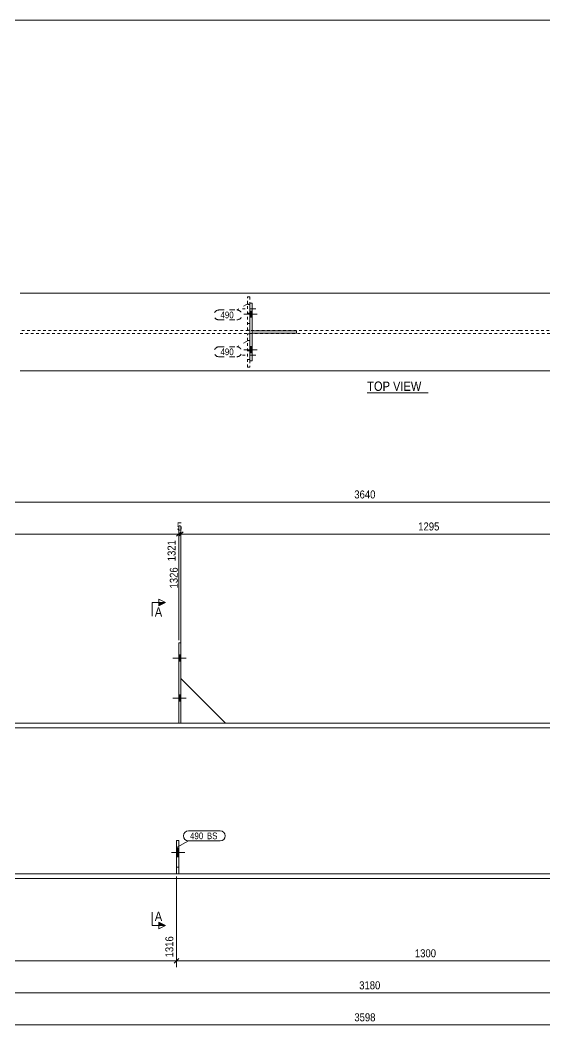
# Model space of a CAD drawing. Header units: millimetres. Extents: x 2 to 825, y 1 to 579.
# Drawn here: x 216.8 to 413.7, y 202.3 to 579 of the extents above; entities that cross this region are included whole.
import ezdxf

# ---------------------------------------------------------------- set-up
doc = ezdxf.new("R2010")
doc.units = ezdxf.units.MM
for name, pattern in [('XKITLINE00', [0]), ('XKITLINE01', [4, 1, -1, 1, -1]), ('XKITLINE02', [4, 2, -2])]:
    doc.linetypes.add(name, pattern=pattern)
for name, color, linetype, lineweight in [('Bolt', 3, 'Continuous', 0), ('Dimensions', 7, 'Continuous', 0), ('DrawingSheet', 5, 'Continuous', 0), ('OtherObjectType', 7, 'Continuous', 0), ('Part', 2, 'Continuous', 0), ('PartMark', 7, 'Continuous', 0), ('Section', 6, 'Continuous', 0)]:
    doc.layers.add(name, color=color, linetype=linetype, lineweight=lineweight)
doc.styles.add('ARIAL', font='ARIAL.TTF')

# ---------------------------------------------------------------- blocks, each defined once
blk = doc.blocks.new('*A4')
at = {"layer": 'Bolt'}
for points in [[(276.31, 341.01), (277.14, 341.01), (277.14, 338.67), (276.31, 338.67)], [(276.31, 341.01), (277.14, 341.01), (277.14, 338.67), (276.31, 338.67)], [(276.31, 326.01), (277.14, 326.01), (277.14, 323.67), (276.31, 323.67)], [(276.31, 326.01), (277.14, 326.01), (277.14, 323.67), (276.31, 323.67)]]:
    blk.add_hatch(color=3, dxfattribs=at).paths.add_polyline_path(points, flags=17)
at = {"layer": 'Bolt', "color": 3, "linetype": 'XKITLINE00', "lineweight": 0}
for p, q in [((279.08, 339.84), (274.08, 339.84)), ((279.08, 339.84), (274.08, 339.84)), ((277.14, 341.01), (276.31, 341.01)), ((277.14, 341.01), (276.31, 341.01)), ((277.14, 338.67), (276.31, 338.67)), ((277.14, 338.67), (276.31, 338.67)), ((279.08, 324.84), (274.08, 324.84)), ((279.08, 324.84), (274.08, 324.84)), ((277.14, 326.01), (276.31, 326.01)), ((277.14, 326.01), (276.31, 326.01)), ((277.14, 323.67), (276.31, 323.67)), ((277.14, 323.67), (276.31, 323.67))]:
    blk.add_line(p, q, dxfattribs=at)
blk = doc.blocks.new('*A5')
at = {"layer": 'Bolt'}
blk.add_hatch(color=3, dxfattribs=at).paths.add_polyline_path([(276.31, 265.37), (275.48, 265.37), (275.48, 268.64), (276.31, 268.64)], flags=17)
at = {"layer": 'Bolt', "color": 3, "linetype": 'XKITLINE00', "lineweight": 0}
for p, q in [((276.31, 268.64), (275.48, 268.64)), ((278.56, 267.01), (273.56, 267.01)), ((276.31, 265.37), (275.48, 265.37))]:
    blk.add_line(p, q, dxfattribs=at)
blk = doc.blocks.new('*A6')
at = {"layer": 'Bolt', "color": 3, "linetype": 'XKITLINE02', "lineweight": 0}
for p, q in [((276.31, 268.64), (275.48, 268.64)), ((278.56, 267.01), (273.56, 267.01)), ((276.31, 265.37), (275.48, 265.37))]:
    blk.add_line(p, q, dxfattribs=at)
blk = doc.blocks.new('*A12')
at = {"layer": 'Part', "color": 2, "linetype": 'XKITLINE00', "lineweight": 0}
for p, q in [((377.81, 315.51), (190.14, 315.51)), ((377.81, 313.67), (190.14, 313.67)), ((626.86, 315.51), (377.91, 315.51)), ((626.67, 313.67), (377.91, 313.67)), ((377.81, 259.01), (190.14, 259.01)), ((377.81, 257.17), (190.14, 257.17)), ((620.9, 259.01), (377.91, 259.01)), ((620.71, 257.17), (377.91, 257.17))]:
    blk.add_line(p, q, dxfattribs=at)
blk = doc.blocks.new('*A15')
at = {"layer": 'Part', "color": 2, "linetype": 'XKITLINE00', "lineweight": 0}
for p, q in [((276.31, 315.51), (276.31, 345.51)), ((276.31, 345.51), (277.14, 345.51)), ((277.14, 345.51), (277.14, 315.51))]:
    blk.add_line(p, q, dxfattribs=at)
at = {"layer": 'Part', "color": 7, "linetype": 'XKITLINE01', "lineweight": 0}
blk.add_line((277.14, 315.51), (276.31, 315.51), dxfattribs=at)
blk = doc.blocks.new('*A16')
at = {"layer": 'Part', "color": 2, "linetype": 'XKITLINE00', "lineweight": 0}
blk.add_line((293.81, 315.51), (277.14, 332.17), dxfattribs=at)
at = {"layer": 'Part', "color": 7, "linetype": 'XKITLINE01', "lineweight": 0}
for p, q in [((277.14, 332.17), (277.14, 315.51)), ((277.14, 315.51), (293.81, 315.51))]:
    blk.add_line(p, q, dxfattribs=at)
blk = doc.blocks.new('*A17')
at = {"layer": 'Part', "color": 2, "linetype": 'XKITLINE00', "lineweight": 0}
for p, q in [((275.48, 259.01), (275.48, 271.51)), ((275.48, 271.51), (276.31, 271.51)), ((276.31, 271.51), (276.31, 259.01))]:
    blk.add_line(p, q, dxfattribs=at)
at = {"layer": 'Part', "color": 7, "linetype": 'XKITLINE01', "lineweight": 0}
for p, q in [((275.48, 261.51), (276.31, 261.51)), ((276.31, 259.01), (275.48, 259.01))]:
    blk.add_line(p, q, dxfattribs=at)
blk = doc.blocks.new('*A18')
at = {"layer": 'Part', "color": 7, "linetype": 'XKITLINE01', "lineweight": 0}
for p, q in [((275.48, 271.51), (275.48, 259.01)), ((276.31, 271.51), (275.48, 271.51)), ((276.31, 259.01), (276.31, 271.51)), ((275.48, 261.51), (276.31, 261.51)), ((275.48, 259.01), (276.31, 259.01))]:
    blk.add_line(p, q, dxfattribs=at)
blk = doc.blocks.new('*A27')
at = {"layer": 'Bolt'}
for points in [[(302.98, 469.94), (303.82, 469.94), (303.82, 467.61), (302.98, 467.61)], [(302.98, 469.94), (303.82, 469.94), (303.82, 467.61), (302.98, 467.61)], [(302.98, 456.61), (303.82, 456.61), (303.82, 454.27), (302.98, 454.27)], [(302.98, 456.61), (303.82, 456.61), (303.82, 454.27), (302.98, 454.27)]]:
    blk.add_hatch(color=3, dxfattribs=at).paths.add_polyline_path(points, flags=17)
at = {"layer": 'Bolt', "color": 3, "linetype": 'XKITLINE00', "lineweight": 0}
for p, q in [((305.75, 468.77), (300.75, 468.77)), ((305.75, 468.77), (300.75, 468.77)), ((303.82, 469.94), (302.98, 469.94)), ((303.82, 469.94), (302.98, 469.94)), ((303.82, 467.61), (302.98, 467.61)), ((303.82, 467.61), (302.98, 467.61)), ((303.82, 456.61), (302.98, 456.61)), ((303.82, 456.61), (302.98, 456.61)), ((305.75, 455.44), (300.75, 455.44)), ((305.75, 455.44), (300.75, 455.44)), ((303.82, 454.27), (302.98, 454.27)), ((303.82, 454.27), (302.98, 454.27))]:
    blk.add_line(p, q, dxfattribs=at)
blk = doc.blocks.new('*A28')
at = {"layer": 'Bolt', "color": 3, "linetype": 'XKITLINE02', "lineweight": 0}
for p, q in [((305.23, 453.44), (300.23, 453.44)), ((302.98, 455.08), (302.15, 455.08)), ((302.98, 451.8), (302.15, 451.8))]:
    blk.add_line(p, q, dxfattribs=at)
blk = doc.blocks.new('*A29')
at = {"layer": 'Bolt', "color": 3, "linetype": 'XKITLINE02', "lineweight": 0}
for p, q in [((302.98, 472.41), (302.15, 472.41)), ((305.23, 470.77), (300.23, 470.77)), ((302.98, 469.14), (302.15, 469.14))]:
    blk.add_line(p, q, dxfattribs=at)
blk = doc.blocks.new('*A35')
at = {"layer": 'Part', "color": 2, "linetype": 'XKITLINE00', "lineweight": 0}
for p, q in [((404.48, 476.69), (216.82, 476.69)), ((653.53, 476.69), (404.58, 476.69)), ((404.48, 447.52), (216.82, 447.52)), ((653.53, 447.52), (404.58, 447.52))]:
    blk.add_line(p, q, dxfattribs=at)
at = {"layer": 'Part', "color": 7, "linetype": 'XKITLINE01', "lineweight": 0}
for p, q in [((404.48, 462.69), (216.82, 462.69)), ((216.82, 461.52), (404.48, 461.52)), ((653.34, 462.69), (404.58, 462.69)), ((404.58, 461.52), (653.34, 461.52))]:
    blk.add_line(p, q, dxfattribs=at)
blk = doc.blocks.new('*A38')
at = {"layer": 'Part', "color": 2, "linetype": 'XKITLINE00', "lineweight": 0}
for p, q in [((303.82, 472.94), (302.98, 472.94)), ((302.98, 451.27), (302.98, 472.94)), ((303.82, 451.27), (303.82, 472.94)), ((302.98, 451.27), (303.82, 451.27))]:
    blk.add_line(p, q, dxfattribs=at)
blk = doc.blocks.new('*A39')
at = {"layer": 'Part', "color": 2, "linetype": 'XKITLINE00', "lineweight": 0}
for p, q in [((303.82, 462.52), (320.48, 462.52)), ((320.48, 461.69), (303.82, 461.69)), ((320.48, 461.69), (320.48, 462.52))]:
    blk.add_line(p, q, dxfattribs=at)
at = {"layer": 'Part', "color": 7, "linetype": 'XKITLINE01', "lineweight": 0}
blk.add_line((303.82, 461.69), (303.82, 462.52), dxfattribs=at)
blk.add_line((303.82, 461.69), (303.82, 462.52), dxfattribs=at)
blk = doc.blocks.new('*A40')
at = {"layer": 'Part', "color": 7, "linetype": 'XKITLINE01', "lineweight": 0}
for p, q in [((302.15, 448.94), (302.15, 461.44)), ((302.15, 461.44), (302.98, 461.44)), ((302.98, 461.44), (302.98, 448.94)), ((302.15, 458.94), (302.98, 458.94)), ((302.98, 448.94), (302.15, 448.94))]:
    blk.add_line(p, q, dxfattribs=at)
blk = doc.blocks.new('*A41')
at = {"layer": 'Part', "color": 7, "linetype": 'XKITLINE01', "lineweight": 0}
for p, q in [((302.15, 462.77), (302.15, 475.27)), ((302.15, 475.27), (302.98, 475.27)), ((302.98, 475.27), (302.98, 462.77)), ((302.15, 465.27), (302.98, 465.27)), ((302.98, 462.77), (302.15, 462.77))]:
    blk.add_line(p, q, dxfattribs=at)
blk = doc.blocks.new('*A56')
at = {"layer": 'DrawingSheet', "color": 5, "linetype": 'XKITLINE00', "lineweight": 0}
blk.add_line((825, 579), (5, 579), dxfattribs=at)
blk = doc.blocks.new('*A65')
at = {"layer": 'Dimensions', "color": 7, "linetype": 'XKITLINE00', "lineweight": 0}
blk.add_line((62.88, 398.34), (630.35, 398.34), dxfattribs=at)
at = {"layer": 'Dimensions', "color": 3, "style": 'ARIAL', "width": 0.85}
blk.add_text('3640', height=3, dxfattribs=at).set_placement((342.17, 399.69))
blk = doc.blocks.new('*A67')
at = {"layer": 'Dimensions', "color": 7, "linetype": 'XKITLINE00', "lineweight": 0}
for p, q in [((276.31, 346.51), (276.31, 389.19)), ((277.14, 333.17), (277.14, 389.19)), ((277.16, 387.19), (275.46, 385.49)), ((277.99, 387.19), (276.3, 385.49)), ((276.31, 386.34), (277.14, 386.34))]:
    blk.add_line(p, q, dxfattribs=at)
at = {"layer": 'Dimensions', "color": 3}
for p in [(276.31, 386.34), (277.14, 386.34)]:
    blk.add_point(p, dxfattribs=at)
at = {"layer": 'Dimensions', "color": 3, "style": 'ARIAL', "width": 0.85}
blk.add_text('5', height=3, dxfattribs=at).set_placement((275.61, 387.69))
blk.add_text('1326', height=3, rotation=90.0002, dxfattribs=at).set_placement((275.94, 365.94))
blk = doc.blocks.new('*A68')
at = {"layer": 'Dimensions', "color": 7, "linetype": 'XKITLINE00', "lineweight": 0}
for p, q in [((277.14, 333.17), (277.14, 389.19)), ((464.08, 346.51), (464.08, 389.19)), ((277.99, 387.19), (276.3, 385.49)), ((277.14, 386.34), (464.08, 386.34)), ((464.93, 387.19), (463.23, 385.49))]:
    blk.add_line(p, q, dxfattribs=at)
at = {"layer": 'Dimensions', "color": 3}
for p in [(277.14, 386.34), (464.08, 386.34)]:
    blk.add_point(p, dxfattribs=at)
at = {"layer": 'Dimensions', "color": 3, "style": 'ARIAL', "width": 0.85}
blk.add_text('1295', height=3, dxfattribs=at).set_placement((366.16, 387.69))
blk.add_text('2621', height=3, rotation=90.0002, dxfattribs=at).set_placement((462.88, 376.14))
blk = doc.blocks.new('*A89')
at = {"layer": 'PartMark', "color": 7, "linetype": 'XKITLINE00', "lineweight": 0}
for p, q in [((279.94, 275.05), (291.9, 275.05)), ((275.69, 268.96), (279.94, 271.35)), ((279.94, 271.35), (291.9, 271.35))]:
    blk.add_line(p, q, dxfattribs=at)
for centre, start, end in [((279.94, 273.2), 90, 270), ((291.9, 273.2), 270, 90)]:
    blk.add_arc(centre, 1.85, start, end, dxfattribs=at)
at = {"layer": 'PartMark', "color": 3, "style": 'ARIAL', "width": 0.85}
for s, p in [('490', (280.54, 271.95)), ('BS', (286.85, 271.95))]:
    blk.add_text(s, height=2.5, dxfattribs=at).set_placement(p)
blk = doc.blocks.new('*A91')
at = {"layer": 'Section'}
for points in [[(268.81, 360.62), (271.31, 360.62), (268.81, 359.37)], [(268.81, 240.8), (271.31, 239.55), (268.81, 239.55)]]:
    blk.add_hatch(color=3, dxfattribs=at).paths.add_polyline_path(points, flags=17)
at = {"layer": 'Section', "color": 3, "linetype": 'XKITLINE00', "lineweight": 0}
for p, q in [((268.81, 359.37), (268.81, 361.87)), ((268.81, 361.87), (271.31, 360.62)), ((271.31, 360.62), (268.81, 359.37)), ((271.31, 239.55), (268.81, 240.8)), ((268.81, 240.8), (268.81, 238.3)), ((271.31, 239.55), (268.81, 238.3))]:
    blk.add_line(p, q, dxfattribs=at)
at = {"layer": 'Section', "color": 1, "linetype": 'XKITLINE00', "lineweight": 0}
for p, q in [((266.31, 360.62), (266.31, 355.62)), ((266.31, 360.62), (271.31, 360.62)), ((266.31, 239.55), (266.31, 244.55)), ((266.31, 239.55), (271.31, 239.55))]:
    blk.add_line(p, q, dxfattribs=at)
at = {"layer": 'Section', "color": 7, "style": 'ARIAL', "width": 0.85}
for p in [(267.31, 355.37), (267.31, 241.3)]:
    blk.add_text('A', height=3.5, dxfattribs=at).set_placement(p)
blk = doc.blocks.new('*A94')
at = {"layer": 'Dimensions', "color": 7, "linetype": 'XKITLINE00', "lineweight": 0}
blk.add_line((66.43, 202.34), (626.86, 202.34), dxfattribs=at)
at = {"layer": 'Dimensions', "color": 3, "style": 'ARIAL', "width": 0.85}
blk.add_text('3598', height=3, dxfattribs=at).set_placement((342.19, 203.69))
blk = doc.blocks.new('*A97')
at = {"layer": 'Dimensions', "color": 7, "linetype": 'XKITLINE00', "lineweight": 0}
blk.add_line((103.04, 214.34), (593.88, 214.34), dxfattribs=at)
at = {"layer": 'Dimensions', "color": 3, "style": 'ARIAL', "width": 0.85}
blk.add_text('3180', height=3, dxfattribs=at).set_placement((344.01, 215.69))
blk = doc.blocks.new('*A99')
at = {"layer": 'Dimensions', "color": 7, "linetype": 'XKITLINE00', "lineweight": 0}
for p, q in [((66.43, 256.17), (66.43, 223.94)), ((275.48, 258.01), (275.48, 223.94)), ((67.28, 227.19), (65.58, 225.49)), ((66.43, 226.34), (275.48, 226.34)), ((276.33, 227.19), (274.63, 225.49))]:
    blk.add_line(p, q, dxfattribs=at)
at = {"layer": 'Dimensions', "color": 3}
for p in [(66.43, 226.34), (275.48, 226.34)]:
    blk.add_point(p, dxfattribs=at)
at = {"layer": 'Dimensions', "color": 3, "style": 'ARIAL', "width": 0.85}
blk.add_text('1316', height=3, rotation=90.0002, dxfattribs=at).set_placement((274.28, 227.64))
blk.add_text('1316', height=3, dxfattribs=at).set_placement((166.5, 227.69))
blk = doc.blocks.new('*A100')
at = {"layer": 'Dimensions', "color": 7, "linetype": 'XKITLINE00', "lineweight": 0}
for p, q in [((275.48, 258.01), (275.48, 223.94)), ((463.24, 258.01), (463.24, 223.94)), ((276.33, 227.19), (274.63, 225.49)), ((275.48, 226.34), (463.24, 226.34)), ((464.09, 227.19), (462.4, 225.49))]:
    blk.add_line(p, q, dxfattribs=at)
at = {"layer": 'Dimensions', "color": 3}
for p in [(275.48, 226.34), (463.24, 226.34)]:
    blk.add_point(p, dxfattribs=at)
at = {"layer": 'Dimensions', "color": 3, "style": 'ARIAL', "width": 0.85}
blk.add_text('2616', height=3, rotation=90.0002, dxfattribs=at).set_placement((462.04, 227.64))
blk.add_text('1300', height=3, dxfattribs=at).set_placement((364.91, 227.69))
blk = doc.blocks.new('*A104')
at = {"layer": 'Dimensions', "color": 7, "linetype": 'XKITLINE00', "lineweight": 0}
for p, q in [((87.41, 333.17), (87.41, 389.19)), ((276.31, 346.51), (276.31, 389.19)), ((88.26, 387.19), (86.56, 385.49)), ((87.41, 386.34), (276.31, 386.34)), ((277.16, 387.19), (275.46, 385.49))]:
    blk.add_line(p, q, dxfattribs=at)
at = {"layer": 'Dimensions', "color": 3}
for p in [(87.41, 386.34), (276.31, 386.34)]:
    blk.add_point(p, dxfattribs=at)
at = {"layer": 'Dimensions', "color": 3, "style": 'ARIAL', "width": 0.85}
blk.add_text('1195', height=3, dxfattribs=at).set_placement((177.41, 387.69))
blk.add_text('1321', height=3, rotation=90.0002, dxfattribs=at).set_placement((275.11, 376.14))
blk = doc.blocks.new('*A116')
at = {"layer": 'PartMark', "color": 7, "linetype": 'XKITLINE02', "lineweight": 0}
for p, q in [((302.37, 472.73), (298.12, 470.33)), ((291.36, 470.33), (298.12, 470.33)), ((291.36, 466.63), (298.12, 466.63))]:
    blk.add_line(p, q, dxfattribs=at)
for centre, start, end in [((291.36, 468.48), 90, 270), ((298.12, 468.48), 270, 90)]:
    blk.add_arc(centre, 1.85, start, end, dxfattribs=at)
at = {"layer": 'PartMark', "color": 3, "style": 'ARIAL', "width": 0.85}
blk.add_text('490', height=2.5, dxfattribs=at).set_placement((291.96, 467.23))
blk = doc.blocks.new('*A117')
at = {"layer": 'PartMark', "color": 7, "linetype": 'XKITLINE02', "lineweight": 0}
for p, q in [((291.36, 456.5), (298.12, 456.5)), ((302.37, 458.89), (298.12, 456.5)), ((291.36, 452.8), (298.12, 452.8))]:
    blk.add_line(p, q, dxfattribs=at)
for centre, start, end in [((291.36, 454.65), 90, 270), ((298.12, 454.65), 270, 90)]:
    blk.add_arc(centre, 1.85, start, end, dxfattribs=at)
at = {"layer": 'PartMark', "color": 3, "style": 'ARIAL', "width": 0.85}
blk.add_text('490', height=2.5, dxfattribs=at).set_placement((291.96, 453.4))
blk = doc.blocks.new('*A121')
at = {"layer": 'OtherObjectType', "color": 7, "linetype": 'XKITLINE00', "lineweight": 0}
blk.add_line((347.01, 439.27), (369.83, 439.27), dxfattribs=at)
at = {"layer": 'OtherObjectType', "color": 7, "style": 'ARIAL', "width": 0.85}
blk.add_text('TOP VIEW', height=3.5, dxfattribs=at).set_placement((347.01, 440.02))

msp = doc.modelspace()

# ---------------------------------------------------------------- block references
at = {"lineweight": 0}
for name in ['*A56', '*A41', '*A116', '*A29', '*A38', '*A27', '*A40', '*A39', '*A117', '*A28', '*A121', '*A65', '*A104', '*A67', '*A68', '*A91', '*A15', '*A4', '*A16', '*A94', '*A97', '*A89', '*A17', '*A18', '*A5', '*A6', '*A99', '*A100']:
    msp.add_blockref(name, (0, 0), dxfattribs=at)
at = {"layer": 'Part', "lineweight": 0}
for name in ['*A35', '*A12']:
    msp.add_blockref(name, (0, 0), dxfattribs=at)

doc.saveas('drawing.dxf')
